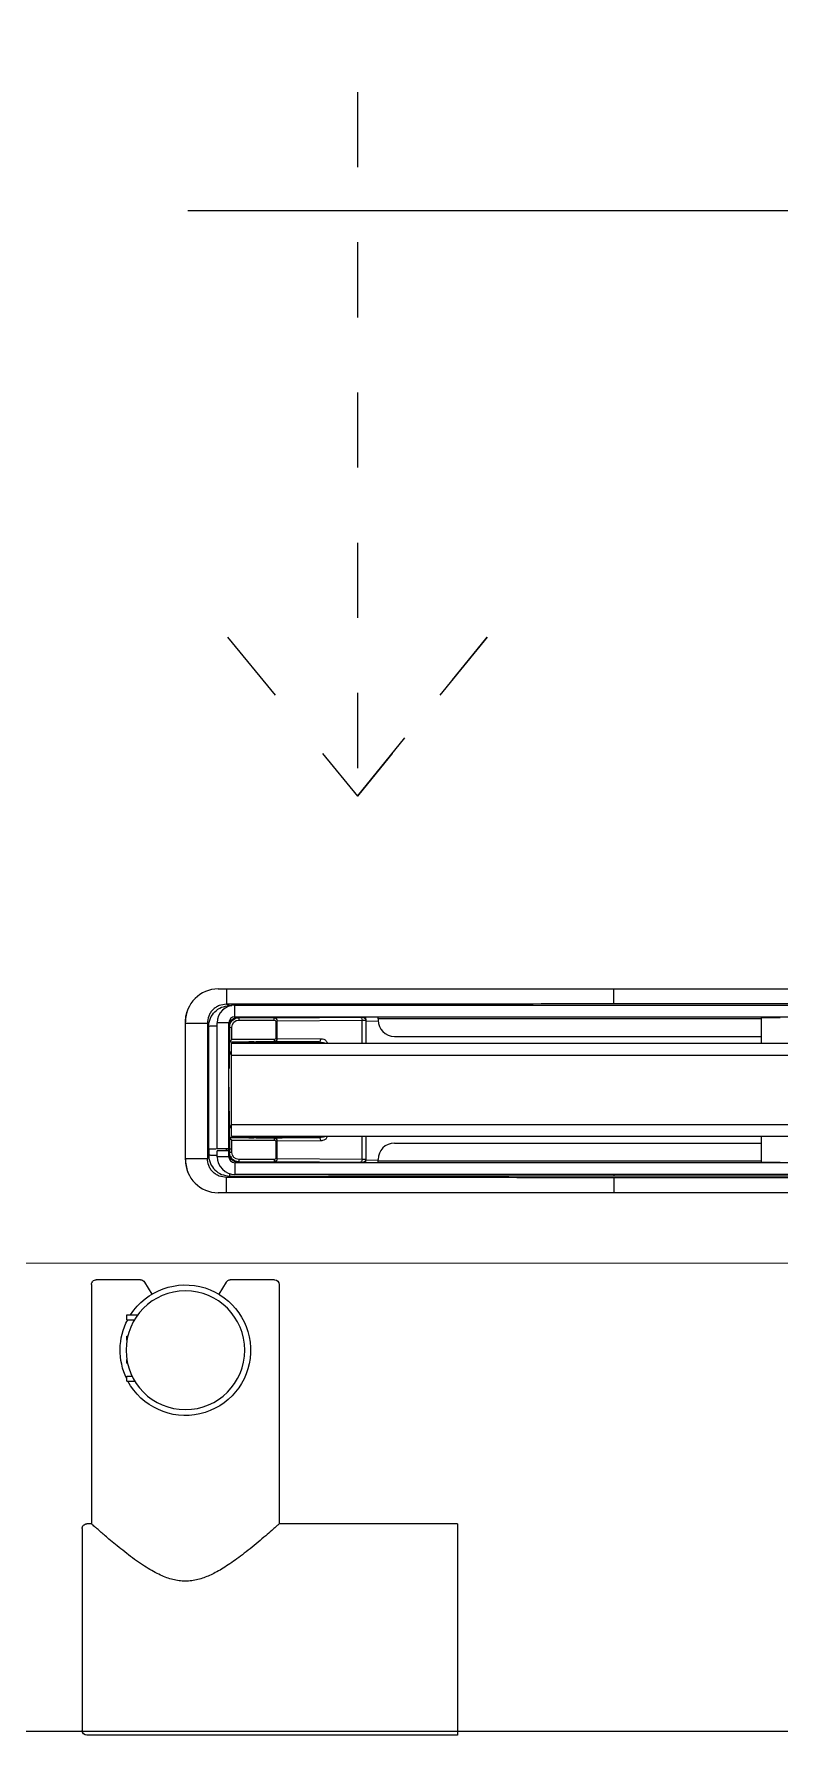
# Model space of a CAD drawing. Header units: millimetres. Extents: x 694231 to 734331, y 4486031 to 4541543.
# Drawn here: x 724952.58 to 724968.46, y 4488862.66 to 4488899.35 of the extents above; entities that cross this region are included whole.
import ezdxf

# ---------------------------------------------------------------- set-up
doc = ezdxf.new("R2010")
doc.units = ezdxf.units.MM
doc.linetypes.add('022_ATASEHIR MODERN_ABL_TASIYICI_110-120$0$HIDDEN', pattern=[9.525, 6.35, -3.175])
doc.linetypes.add('AI-Linetype-22', pattern=[3.2004, 1.6002, -1.6002])
doc.layers.add('_P3_S_Duvar_Ç', color=7, linetype='Continuous', lineweight=30)
doc.layers.add('Deko_Vitrifiye', color=135, linetype='Continuous')
doc.layers.add('Deko_Zemin Seramik5', color=155, linetype='Continuous')

# ---------------------------------------------------------------- blocks, each defined once
blk = doc.blocks.new('A$C3a43e377')
at = {"layer": 'Deko_Vitrifiye', "linetype": 'Continuous'}
for p, q in [((0, 80), (0, 1)), ((45, 80), (0, 80)), ((45, 80), (45, 42)), ((96, 42), (45, 42)), ((97, 41), (97, 31.57)), ((96.51, 30.71), (93.92, 29.15)), ((96.51, 13.29), (93.92, 14.85)), ((75.44, 9.5), (75.44, 11.19)), ((88.49, 9.5), (88.49, 11.14)), ((89.54, 9.5), (89.54, 11.85)), ((97, 12.43), (97, 3)), ((75.44, 9.5), (76.49, 9.5)), ((76.49, 9.5), (76.49, 10.61)), ((79.23, 9.5), (79.23, 9.65)), ((79.23, 9.5), (80.05, 9.5)), ((84.16, 9.5), (85.02, 9.5)), ((85.02, 9.5), (85.02, 9.72)), ((88.49, 9.5), (89.54, 9.5)), ((44, 0), (1, 0)), ((45, 2), (45, 1)), ((96, 2), (45, 2))]:
    blk.add_line(p, q, dxfattribs=at)
blk.add_circle((82, 22), 12.65, dxfattribs=at)
for centre, radius, start, end in [((96, 41), 1, 0, 90), ((82, 22), 13.91, 302.8517, 241.8522), ((96, 31.57), 1, 300.9638, 0), ((96, 12.43), 1, 0, 59.0362), ((82, 22), 13.91, 243.9761, 297.8271), ((1, 1), 1, 180, 270), ((44, 1), 1, 270, 0), ((96, 3), 1, 270, 0)]:
    blk.add_arc(centre, radius, start, end, dxfattribs=at)
at = {"layer": 'Deko_Vitrifiye', "linetype": 'Continuous', "start_tangent": (-31.698218, -35.660517), "end_tangent": (31.698229, -35.66051)}
blk.add_spline([(45, 42), (44.86, 41.84), (44.39, 41.31), (43.6, 40.41), (42.49, 39.13), (41.12, 37.51), (39.71, 35.78), (38.44, 34.15), (37.29, 32.61), (36.27, 31.12), (35.37, 29.71), (34.62, 28.38), (34.02, 27.15), (33.53, 25.94), (33.15, 24.68), (32.9, 23.35), (32.81, 21.99), (32.9, 20.65), (33.14, 19.34), (33.54, 18.04), (34.1, 16.68), (34.83, 15.23), (35.75, 13.67), (36.85, 12.02), (38.07, 10.33), (39.37, 8.65), (40.64, 7.07), (41.77, 5.71), (42.67, 4.66), (43.37, 3.86), (43.92, 3.22), (44.38, 2.71), (44.72, 2.32), (44.93, 2.08), (45, 2)], degree=3, dxfattribs=at)

msp = doc.modelspace()

# ---------------------------------------------------------------- linework, layer by layer
at = {"layer": '_P3_S_Duvar_Ç', "color": 251, "linetype": '022_ATASEHIR MODERN_ABL_TASIYICI_110-120$0$HIDDEN', "lineweight": 9, "ltscale": 3, "true_color": 0x636466}
msp.add_lwpolyline([(725504.409, 4488895.597), (725504.409, 4488035.597), (724327.2, 4488035.597), (724327.2, 4488895.597)], close=True, dxfattribs=at)
at = {"layer": 'Deko_Zemin Seramik5'}
for p, q in [((724956.497, 4488879.017), (724995.097, 4488879.017)), ((724956.67, 4488878.69), (724956.738, 4488878.662)), ((724956.738, 4488878.662), (724956.786, 4488878.662)), ((724956.854, 4488878.424), (724956.854, 4488878.674)), ((724956.854, 4488878.674), (724994.74, 4488878.674)), ((724956.854, 4488878.424), (724994.74, 4488878.424)), ((724958.076, 4488878.416), (724958.076, 4488878.424)), ((724958.204, 4488878.412), (724958.204, 4488878.424)), ((724958.205, 4488878.424), (724958.205, 4488878.411)), ((724958.255, 4488878.41), (724958.255, 4488878.424)), ((724958.654, 4488878.424), (724958.654, 4488878.41)), ((724958.704, 4488878.411), (724958.704, 4488878.424)), ((724958.705, 4488878.424), (724958.705, 4488878.412)), ((724958.835, 4488878.424), (724958.835, 4488878.416)), ((724959.646, 4488878.346), (724959.646, 4488878.424)), ((724959.904, 4488878.379), (724959.904, 4488878.424)), ((724986.665, 4488878.697), (724964.929, 4488878.697)), ((724968.109, 4488878.41), (724968.109, 4488878.424)), ((724968.449, 4488878.424), (724968.449, 4488878.41)), ((724955.797, 4488875.376), (724955.797, 4488878.317)), ((724956.266, 4488878.286), (724956.266, 4488875.408)), ((724956.294, 4488878.218), (724956.266, 4488878.286)), ((724956.297, 4488875.613), (724956.294, 4488878.218)), ((724956.724, 4488878.294), (724956.474, 4488878.294)), ((724956.474, 4488875.609), (724956.474, 4488878.294)), ((724956.724, 4488875.609), (724956.724, 4488878.294)), ((724956.737, 4488878.204), (724956.724, 4488878.217)), ((724956.724, 4488878.217), (724956.724, 4488877.749)), ((724956.737, 4488878.204), (724956.737, 4488877.893)), ((724956.737, 4488878.204), (724956.787, 4488878.204)), ((724956.787, 4488877.943), (724956.787, 4488878.204)), ((724956.924, 4488878.416), (724956.937, 4488878.404)), ((724956.924, 4488878.416), (724958.076, 4488878.416)), ((724957.69, 4488878.404), (724956.937, 4488878.404)), ((724956.937, 4488878.404), (724956.937, 4488878.354)), ((724956.937, 4488878.354), (724957.69, 4488878.354)), ((724957.69, 4488878.404), (724959.523, 4488878.415)), ((724957.69, 4488878.354), (724957.69, 4488878.404)), ((724957.724, 4488878.334), (724957.724, 4488877.962)), ((724957.724, 4488878.334), (724957.753, 4488878.334)), ((724959.564, 4488878.345), (724957.753, 4488878.334)), ((724957.753, 4488877.962), (724957.753, 4488878.334)), ((724958.076, 4488878.419), (724958.204, 4488878.419)), ((724958.205, 4488878.411), (724958.204, 4488878.412)), ((724958.255, 4488878.41), (724958.654, 4488878.41)), ((724958.704, 4488878.411), (724958.705, 4488878.411)), ((724958.705, 4488878.419), (724958.835, 4488878.419)), ((724958.705, 4488878.411), (724958.705, 4488878.412)), ((724958.835, 4488878.416), (724959.576, 4488878.416)), ((724959.523, 4488878.415), (724959.531, 4488878.414)), ((724959.531, 4488878.414), (724959.538, 4488878.41)), ((724959.538, 4488878.41), (724959.545, 4488878.403)), ((724959.545, 4488878.403), (724959.552, 4488878.395)), ((724959.552, 4488878.395), (724959.557, 4488878.384)), ((724959.557, 4488878.384), (724959.561, 4488878.372)), ((724959.561, 4488878.372), (724959.563, 4488878.359)), ((724959.563, 4488878.359), (724959.564, 4488878.345)), ((724959.564, 4488877.859), (724959.564, 4488878.345)), ((724959.576, 4488878.416), (724959.576, 4488878.416)), ((724959.641, 4488878.314), (724959.641, 4488877.999)), ((724959.646, 4488878.346), (724959.646, 4488878.315)), ((724959.646, 4488878.346), (724959.646, 4488878.346)), ((724959.908, 4488878.33), (724959.646, 4488878.326)), ((724959.904, 4488878.379), (724959.904, 4488878.355)), ((724968.079, 4488878.379), (724959.904, 4488878.379)), ((724968.079, 4488877.859), (724968.079, 4488878.41)), ((724968.079, 4488878.41), (724968.479, 4488878.41)), ((724956.724, 4488877.749), (724956.728, 4488877.745)), ((724956.724, 4488877.749), (724956.724, 4488877.749)), ((724956.728, 4488877.745), (724956.729, 4488877.743)), ((724956.729, 4488877.743), (724956.729, 4488877.376)), ((724956.737, 4488877.893), (724956.731, 4488877.887)), ((724956.731, 4488877.887), (724957.147, 4488877.887)), ((724956.731, 4488877.885), (724956.731, 4488877.713)), ((724956.819, 4488877.885), (724956.731, 4488877.885)), ((724956.731, 4488877.713), (724956.731, 4488877.326)), ((724956.731, 4488877.713), (724956.731, 4488877.713)), ((724956.779, 4488877.603), (724956.731, 4488877.713)), ((724956.779, 4488877.602), (724956.731, 4488877.713)), ((724956.737, 4488877.893), (724956.787, 4488877.943)), ((724956.737, 4488877.893), (724957.69, 4488877.893)), ((724956.779, 4488877.859), (724994.815, 4488877.859)), ((724956.779, 4488877.609), (724956.779, 4488877.859)), ((724957.69, 4488877.943), (724956.787, 4488877.943)), ((724956.83, 4488877.859), (724956.819, 4488877.885)), ((724957.152, 4488877.891), (724957.147, 4488877.887)), ((724957.264, 4488877.867), (724957.147, 4488877.867)), ((724957.252, 4488877.891), (724957.152, 4488877.891)), ((724957.253, 4488877.892), (724957.252, 4488877.891)), ((724957.252, 4488877.885), (724957.252, 4488877.891)), ((724957.252, 4488877.885), (724957.252, 4488877.891)), ((724957.253, 4488877.885), (724957.252, 4488877.885)), ((724957.253, 4488877.885), (724957.253, 4488877.892)), ((724957.303, 4488877.885), (724957.253, 4488877.885)), ((724957.272, 4488877.865), (724957.273, 4488877.865)), ((724957.273, 4488877.865), (724957.303, 4488877.865)), ((724957.697, 4488877.893), (724957.303, 4488877.893)), ((724957.303, 4488877.885), (724957.303, 4488877.893)), ((724957.702, 4488877.885), (724957.303, 4488877.885)), ((724957.303, 4488877.885), (724957.303, 4488877.865)), ((724957.303, 4488877.865), (724957.702, 4488877.865)), ((724957.69, 4488877.943), (724957.69, 4488877.893)), ((724957.697, 4488877.893), (724957.69, 4488877.893)), ((724957.702, 4488877.885), (724957.702, 4488877.893)), ((724957.752, 4488877.885), (724957.702, 4488877.885)), ((724957.702, 4488877.885), (724957.702, 4488877.865)), ((724957.702, 4488877.865), (724957.732, 4488877.865)), ((724957.724, 4488877.962), (724957.753, 4488877.962)), ((724957.732, 4488877.865), (724957.733, 4488877.865)), ((724957.863, 4488877.867), (724957.741, 4488877.867)), ((724958.641, 4488877.887), (724957.751, 4488877.892)), ((724957.752, 4488877.885), (724957.752, 4488877.892)), ((724957.753, 4488877.891), (724957.752, 4488877.892)), ((724957.753, 4488877.885), (724957.752, 4488877.885)), ((724957.753, 4488877.962), (724958.683, 4488877.957)), ((724957.753, 4488877.891), (724957.753, 4488877.885)), ((724957.857, 4488877.891), (724957.753, 4488877.891)), ((724957.753, 4488877.885), (724957.753, 4488877.891)), ((724957.862, 4488877.887), (724957.857, 4488877.891)), ((724957.862, 4488877.887), (724958.641, 4488877.887)), ((724958.479, 4488877.885), (724958.469, 4488877.859)), ((724958.641, 4488877.885), (724958.479, 4488877.885)), ((724958.641, 4488877.885), (724958.631, 4488877.859)), ((724958.641, 4488877.887), (724958.649, 4488877.888)), ((724958.649, 4488877.888), (724958.657, 4488877.892)), ((724958.657, 4488877.892), (724958.664, 4488877.899)), ((724958.664, 4488877.899), (724958.67, 4488877.907)), ((724958.67, 4488877.907), (724958.675, 4488877.918)), ((724958.675, 4488877.918), (724958.679, 4488877.93)), ((724958.679, 4488877.93), (724958.682, 4488877.943)), ((724958.682, 4488877.943), (724958.683, 4488877.957)), ((724959.646, 4488877.999), (724959.646, 4488877.859)), ((724960.254, 4488878.006), (724968.079, 4488878.006)), ((724956.724, 4488877.376), (724956.73, 4488877.376)), ((724956.731, 4488877.326), (724956.724, 4488877.326)), ((724956.779, 4488877.609), (724994.815, 4488877.609)), ((724956.779, 4488876.129), (724956.779, 4488877.609)), ((724956.724, 4488876.926), (724956.726, 4488876.926)), ((724956.725, 4488876.876), (724956.724, 4488876.876)), ((724956.724, 4488876.862), (724956.725, 4488876.862)), ((724956.726, 4488876.812), (724956.724, 4488876.812)), ((724956.726, 4488876.926), (724956.726, 4488875.824)), ((724956.726, 4488875.424), (724956.726, 4488876.812)), ((724956.724, 4488876.412), (724956.731, 4488876.412)), ((724956.73, 4488876.362), (724956.724, 4488876.362)), ((724956.729, 4488876.362), (724956.729, 4488875.995)), ((724956.731, 4488876.412), (724956.731, 4488876.025)), ((724956.728, 4488875.993), (724956.724, 4488875.989)), ((724956.724, 4488875.989), (724956.724, 4488875.522)), ((724956.724, 4488875.989), (724956.724, 4488875.989)), ((724956.729, 4488875.995), (724956.728, 4488875.993)), ((724956.731, 4488876.025), (724956.779, 4488876.136)), ((724956.731, 4488876.025), (724956.779, 4488876.135)), ((724956.731, 4488876.025), (724956.731, 4488875.853)), ((724956.731, 4488876.025), (724956.731, 4488876.025)), ((724956.731, 4488875.853), (724956.819, 4488875.853)), ((724956.779, 4488876.129), (724994.815, 4488876.129)), ((724956.779, 4488875.879), (724956.779, 4488876.129)), ((724956.779, 4488875.879), (724994.815, 4488875.879)), ((724956.819, 4488875.853), (724956.83, 4488875.879)), ((724957.147, 4488875.871), (724957.264, 4488875.871)), ((724957.273, 4488875.873), (724957.272, 4488875.873)), ((724957.303, 4488875.873), (724957.273, 4488875.873)), ((724957.702, 4488875.873), (724957.303, 4488875.873)), ((724957.303, 4488875.853), (724957.303, 4488875.873)), ((724957.732, 4488875.873), (724957.702, 4488875.873)), ((724957.702, 4488875.873), (724957.702, 4488875.853)), ((724957.733, 4488875.873), (724957.732, 4488875.873)), ((724957.741, 4488875.871), (724957.863, 4488875.871)), ((724958.469, 4488875.879), (724958.479, 4488875.853)), ((724958.479, 4488875.853), (724958.641, 4488875.853)), ((724958.631, 4488875.879), (724958.641, 4488875.853)), ((724959.564, 4488875.393), (724959.564, 4488875.879)), ((724959.646, 4488875.879), (724959.646, 4488875.739)), ((724968.079, 4488875.329), (724968.079, 4488875.879)), ((724956.297, 4488875.591), (724956.294, 4488875.476)), ((724956.297, 4488875.602), (724956.297, 4488875.613)), ((724956.299, 4488875.602), (724956.297, 4488875.613)), ((724956.297, 4488875.602), (724956.297, 4488875.591)), ((724956.299, 4488875.602), (724956.297, 4488875.591)), ((724956.299, 4488875.602), (724956.297, 4488875.602)), ((724956.724, 4488875.609), (724956.474, 4488875.609)), ((724956.724, 4488875.569), (724956.474, 4488875.569)), ((724956.474, 4488875.444), (724956.474, 4488875.569)), ((724956.673, 4488875.569), (724956.673, 4488875.605)), ((724956.779, 4488875.602), (724956.673, 4488875.602)), ((724956.726, 4488875.824), (724956.724, 4488875.824)), ((724956.724, 4488875.444), (724956.724, 4488875.569)), ((724956.724, 4488875.522), (724956.737, 4488875.534)), ((724957.147, 4488875.851), (724956.731, 4488875.851)), ((724956.731, 4488875.851), (724956.737, 4488875.845)), ((724957.69, 4488875.845), (724956.737, 4488875.845)), ((724956.787, 4488875.795), (724956.737, 4488875.845)), ((724956.737, 4488875.845), (724956.737, 4488875.534)), ((724956.787, 4488875.534), (724956.737, 4488875.534)), ((724956.787, 4488875.795), (724957.69, 4488875.795)), ((724956.787, 4488875.534), (724956.787, 4488875.795)), ((724957.147, 4488875.851), (724957.152, 4488875.847)), ((724957.152, 4488875.847), (724957.252, 4488875.847)), ((724957.252, 4488875.847), (724957.252, 4488875.853)), ((724957.252, 4488875.853), (724957.253, 4488875.853)), ((724957.252, 4488875.847), (724957.252, 4488875.853)), ((724957.252, 4488875.847), (724957.253, 4488875.846)), ((724957.253, 4488875.853), (724957.303, 4488875.853)), ((724957.253, 4488875.846), (724957.253, 4488875.853)), ((724957.303, 4488875.853), (724957.702, 4488875.853)), ((724957.303, 4488875.845), (724957.303, 4488875.853)), ((724957.303, 4488875.845), (724957.697, 4488875.845)), ((724957.69, 4488875.845), (724957.69, 4488875.795)), ((724957.69, 4488875.845), (724957.697, 4488875.845)), ((724957.702, 4488875.853), (724957.752, 4488875.853)), ((724957.702, 4488875.845), (724957.702, 4488875.853)), ((724957.724, 4488875.776), (724957.724, 4488875.404)), ((724957.753, 4488875.776), (724957.724, 4488875.776)), ((724957.751, 4488875.846), (724958.641, 4488875.851)), ((724957.752, 4488875.846), (724957.752, 4488875.853)), ((724957.752, 4488875.853), (724957.753, 4488875.853)), ((724957.752, 4488875.846), (724957.753, 4488875.847)), ((724957.753, 4488875.853), (724957.753, 4488875.847)), ((724957.753, 4488875.847), (724957.753, 4488875.853)), ((724957.753, 4488875.847), (724957.857, 4488875.847)), ((724958.683, 4488875.781), (724957.753, 4488875.776)), ((724957.753, 4488875.404), (724957.753, 4488875.776)), ((724957.857, 4488875.847), (724957.862, 4488875.851)), ((724958.641, 4488875.851), (724957.862, 4488875.851)), ((724958.649, 4488875.85), (724958.641, 4488875.851)), ((724958.657, 4488875.846), (724958.649, 4488875.85)), ((724958.664, 4488875.839), (724958.657, 4488875.846)), ((724958.67, 4488875.831), (724958.664, 4488875.839)), ((724958.675, 4488875.82), (724958.67, 4488875.831)), ((724958.679, 4488875.808), (724958.675, 4488875.82)), ((724958.682, 4488875.795), (724958.679, 4488875.808)), ((724958.683, 4488875.781), (724958.682, 4488875.795)), ((724959.641, 4488875.739), (724959.641, 4488875.422)), ((724960.254, 4488875.732), (724968.079, 4488875.732)), ((724956.294, 4488875.476), (724956.266, 4488875.408)), ((724956.724, 4488875.444), (724956.474, 4488875.444)), ((724956.724, 4488875.424), (724956.726, 4488875.424)), ((724994.74, 4488875.314), (724956.854, 4488875.314)), ((724956.854, 4488875.314), (724956.854, 4488875.064)), ((724956.937, 4488875.334), (724956.924, 4488875.322)), ((724958.076, 4488875.322), (724956.924, 4488875.322)), ((724957.69, 4488875.384), (724956.937, 4488875.384)), ((724956.937, 4488875.384), (724956.937, 4488875.334)), ((724956.937, 4488875.334), (724957.69, 4488875.334)), ((724957.69, 4488875.384), (724957.69, 4488875.334)), ((724959.523, 4488875.323), (724957.69, 4488875.334)), ((724957.753, 4488875.404), (724957.724, 4488875.404)), ((724957.753, 4488875.404), (724959.564, 4488875.393)), ((724958.076, 4488875.314), (724958.076, 4488875.322)), ((724958.204, 4488875.319), (724958.076, 4488875.319)), ((724958.204, 4488875.326), (724958.205, 4488875.327)), ((724958.204, 4488875.314), (724958.204, 4488875.326)), ((724958.205, 4488875.327), (724958.205, 4488875.314)), ((724958.654, 4488875.328), (724958.255, 4488875.328)), ((724958.255, 4488875.314), (724958.255, 4488875.328)), ((724958.654, 4488875.328), (724958.654, 4488875.314)), ((724958.705, 4488875.327), (724958.704, 4488875.327)), ((724958.704, 4488875.314), (724958.704, 4488875.327)), ((724958.705, 4488875.326), (724958.705, 4488875.327)), ((724958.705, 4488875.326), (724958.705, 4488875.314)), ((724958.835, 4488875.319), (724958.705, 4488875.319)), ((724959.576, 4488875.322), (724958.835, 4488875.322)), ((724958.835, 4488875.322), (724958.835, 4488875.314)), ((724959.531, 4488875.324), (724959.523, 4488875.323)), ((724959.538, 4488875.328), (724959.531, 4488875.324)), ((724959.545, 4488875.335), (724959.538, 4488875.328)), ((724959.552, 4488875.343), (724959.545, 4488875.335)), ((724959.557, 4488875.354), (724959.552, 4488875.343)), ((724959.561, 4488875.366), (724959.557, 4488875.354)), ((724959.563, 4488875.379), (724959.561, 4488875.366)), ((724959.564, 4488875.393), (724959.563, 4488875.379)), ((724959.576, 4488875.322), (724959.576, 4488875.322)), ((724959.646, 4488875.422), (724959.646, 4488875.392)), ((724959.646, 4488875.392), (724959.646, 4488875.392)), ((724959.646, 4488875.314), (724959.646, 4488875.392)), ((724959.904, 4488875.364), (724959.646, 4488875.367)), ((724959.904, 4488875.359), (724959.904, 4488875.383)), ((724959.904, 4488875.314), (724959.904, 4488875.359)), ((724959.904, 4488875.359), (724968.079, 4488875.359)), ((724968.079, 4488875.329), (724968.479, 4488875.329)), ((724968.109, 4488875.314), (724968.109, 4488875.329)), ((724968.449, 4488875.329), (724968.449, 4488875.314)), ((724956.67, 4488875.003), (724956.738, 4488875.032)), ((724994.74, 4488875.064), (724956.854, 4488875.064)), ((724986.665, 4488874.996), (724964.929, 4488874.996)), ((724995.097, 4488874.676), (724956.497, 4488874.676))]:
    msp.add_line(p, q, dxfattribs=at)
msp.add_lwpolyline([(724935.798, 4489020.596), (724935.798, 4488863.208), (725015.796, 4488863.208), (725015.796, 4489045.596)], dxfattribs=at)
msp.add_lwpolyline([(724945.798, 4489020.596), (724945.798, 4488875.184, 0.414145), (724947.797, 4488873.184), (725003.797, 4488873.169, 0.414282), (725005.797, 4488875.169), (725005.797, 4489020.596)], format="xyb", close=True, dxfattribs=at)
at = {"layer": 'Deko_Zemin Seramik5', "linetype": 'AI-Linetype-22'}
for points in [[(724959.465, 4488898.124), (724959.465, 4488883.124), (724962.232, 4488886.514)], [(724956.697, 4488886.514), (724959.465, 4488883.124)], [(724962.232, 4488886.514), (724959.465, 4488883.124)]]:
    msp.add_lwpolyline(points, dxfattribs=at)
at = {"layer": 'Deko_Zemin Seramik5'}
for centre, radius, start, end in [((724956.497, 4488878.317), 0.7, 90, 180), ((724956.854, 4488878.294), 0.38, 90, 180), ((724956.854, 4488878.294), 0.13, 90, 180), ((724959.576, 4488878.346), 0.07, 0.0011, 90.0011), ((724960.253, 4488878.355), 0.349, 180.1094, 270.109), ((724957.272, 4488877.885), 0.02, 179.9989, 269.9989), ((724957.273, 4488877.885), 0.02, 179.9989, 269.9989), ((724957.732, 4488877.885), 0.02, 270.0011, 0.0011), ((724957.733, 4488877.885), 0.02, 270.0011, 0.0011), ((724957.272, 4488875.853), 0.02, 90.0011, 180.0011), ((724957.273, 4488875.853), 0.02, 90.0011, 180.0011), ((724957.732, 4488875.853), 0.02, 359.9989, 89.9989), ((724957.733, 4488875.853), 0.02, 359.9989, 89.9989), ((724960.253, 4488875.383), 0.349, 89.891, 179.8906), ((724956.497, 4488875.376), 0.7, 180, 270), ((724956.854, 4488875.444), 0.38, 180, 270), ((724956.854, 4488875.444), 0.13, 180, 270), ((724959.576, 4488875.392), 0.07, 269.9989, 359.9989)]:
    msp.add_arc(centre, radius, start, end, dxfattribs=at)
at = {"layer": 'Deko_Zemin Seramik5', "extrusion": (0, 0, -1)}
for centre, major_axis, ratio, start_param, end_param in [((724956.924, 4488878.216), (0.141, -0.141), 0.999924, 2.356233, 3.926953), ((724956.937, 4488878.204), (0.141, -0.141), 0.999962, 2.356233, 3.926953), ((724956.937, 4488878.204), (0.106, -0.106), 0.999924, 2.356233, 3.926953), ((724957.689, 4488878.334), (0.0004, -0.07), 0.905934, 3.152379, 4.716116), ((724957.689, 4488878.334), (0.034, 0.0002), 0.587778, 4.723176, 6.286912), ((724958.255, 4488878.411), (0.05, 0), 0.008727, 1.570796, 3.132866), ((724958.654, 4488878.411), (0.05, 0), 0.008727, 0.008727, 1.570788), ((724959.446, 4488878.416), (0.13, 0), 0.008727, 0.556158, 0.942478), ((724959.446, 4488878.416), (0.13, 0), 0.008727, 0, 0.556158), ((724959.446, 4488878.346), (0.2, 0), 0.005672, 0, 0.942478), ((724959.576, 4488878.346), (0, -0.07), 0.999962, 3.141593, 4.712389), ((724959.446, 4488878.315), (0.2, 0), 0.003491, 0, 0.224925), ((724956.731, 4488877.857), (0, -0.03), 0.008727, 2.826774, 3.132866), ((724956.831, 4488877.857), (0.0131, -0.03), 0.008001, 3.459897, 4.715874), ((724957.147, 4488877.857), (0, -0.03), 0.008727, 1.570796, 3.132866), ((724957.303, 4488877.892), (0.05, 0), 0.008727, 3.150319, 4.712389), ((724957.689, 4488877.963), (-0.034, 0.0002), 0.587778, 3.137866, 4.701602), ((724957.689, 4488877.963), (-0.0004, -0.07), 0.905934, 4.708662, 6.272399), ((724957.697, 4488877.963), (-0.119, 0.001), 0.587778, 4.660645, 4.701602), ((724957.702, 4488877.892), (0.05, 0), 0.008727, 6.060863, 6.274459), ((724957.862, 4488877.857), (0, -0.03), 0.008727, 3.150319, 4.712389), ((724958.468, 4488877.857), (-0.0125, -0.03), 0.00806, 1.567451, 2.823429), ((724958.629, 4488877.857), (-0.0125, -0.03), 0.00806, 3.453066, 4.709044), ((724958.64, 4488877.857), (0.138, 0), 0.217963, 4.721116, 6.283185), ((724959.446, 4488877.999), (0.2, 0), 0.003491, 6.05826, 6.283185), ((724956.73, 4488877.326), (0, -0.05), 0.008727, 3.141593, 4.712389), ((724956.73, 4488876.412), (0, -0.05), 0.008727, 4.712389, 6.283185), ((724956.831, 4488875.881), (-0.0131, -0.03), 0.008001, 4.708904, 5.964881), ((724957.147, 4488875.881), (0, -0.03), 0.008727, 0.008727, 1.570796), ((724957.862, 4488875.881), (0, -0.03), 0.008727, 4.712389, 6.274459), ((724958.468, 4488875.881), (0.0125, -0.03), 0.00806, 0.318164, 1.574141), ((724958.629, 4488875.881), (0.0125, -0.03), 0.00806, 4.715734, 5.971712), ((724958.64, 4488875.881), (0.138, 0), 0.217963, 0, 1.56207), ((724956.724, 4488875.724), (0.1, 0), 0.999962, 4.712389, 5.294728), ((724956.924, 4488875.522), (0.141, 0.141), 0.999924, 2.356233, 3.926953), ((724956.726, 4488875.724), (0.1, 0), 0.999962, 4.712389, 5.273014), ((724956.731, 4488875.881), (0, -0.03), 0.008727, 0.008727, 0.314819), ((724956.937, 4488875.534), (-0.141, -0.141), 0.999962, 5.497825, 7.068545), ((724956.937, 4488875.534), (0.106, 0.106), 0.999924, 2.356233, 3.926953), ((724957.303, 4488875.846), (0.05, 0), 0.008727, 1.570796, 3.132866), ((724957.689, 4488875.775), (0.0004, -0.07), 0.905934, 3.152379, 4.716116), ((724957.689, 4488875.775), (-0.034, -0.0002), 0.587778, 1.581583, 3.145319), ((724957.697, 4488875.775), (-0.119, -0.001), 0.587778, 1.581583, 1.62254), ((724957.702, 4488875.846), (0.05, 0), 0.008727, 0.008727, 0.222322), ((724959.446, 4488875.739), (0.2, 0), 0.003491, 0, 0.224925), ((724956.724, 4488875.524), (0.1, 0), 0.999962, 0.988457, 1.570796), ((724956.726, 4488875.524), (0.1, 0), 0.999962, 1.010172, 1.570796), ((724957.689, 4488875.404), (0.034, -0.0002), 0.587778, 6.279459, 7.843195), ((724957.689, 4488875.404), (-0.0004, -0.07), 0.905934, 4.708662, 6.272399), ((724958.255, 4488875.327), (0.05, 0), 0.008727, 3.150319, 4.712389), ((724958.654, 4488875.327), (0.05, 0), 0.008727, 4.712397, 6.274459), ((724959.446, 4488875.322), (0.13, 0), 0.008727, 5.340708, 6.283185), ((724959.446, 4488875.392), (0.2, 0), 0.005672, 5.340708, 6.283185), ((724959.576, 4488875.392), (0, 0.07), 0.999962, 1.570796, 3.141593), ((724959.446, 4488875.422), (0.2, 0), 0.003491, 6.05826, 6.283185)]:
    msp.add_ellipse(centre, major_axis=major_axis, ratio=ratio, start_param=start_param, end_param=end_param, dxfattribs=at)
at = {"layer": 'Deko_Zemin Seramik5'}
for points, knots in [([(724956.67, 4488879.017), (724956.67, 4488879.008), (724956.67, 4488878.939), (724956.67, 4488878.829), (724956.67, 4488878.718), (724956.67, 4488878.699), (724956.67, 4488878.69)], [0, 0, 0, 0, 0.046125, 0.371812, 0.697499, 1, 1, 1, 1]), ([(724964.929, 4488878.697), (724964.929, 4488878.704), (724964.929, 4488878.716), (724964.929, 4488878.791), (724964.929, 4488878.897), (724964.929, 4488878.978), (724964.929, 4488879.017)], [0, 0, 0, 0, 0.240773, 0.5, 0.759227, 1, 1, 1, 1]), ([(724955.797, 4488878.286), (724955.799, 4488878.337), (724955.803, 4488878.441), (724955.837, 4488878.541), (724955.854, 4488878.592)], [0, 0, 0, 0, 0.487973, 1, 1, 1, 1]), ([(724956.67, 4488878.69), (724956.619, 4488878.685), (724956.54, 4488878.677), (724956.445, 4488878.627), (724956.38, 4488878.575), (724956.329, 4488878.511), (724956.279, 4488878.416), (724956.271, 4488878.337), (724956.266, 4488878.286)], [0, 0, 0, 0, 0.2432, 0.372242, 0.500235, 0.628741, 0.757585, 1, 1, 1, 1]), ([(724956.294, 4488878.218), (724956.296, 4488878.248), (724956.3, 4488878.308), (724956.337, 4488878.419), (724956.419, 4488878.538), (724956.564, 4488878.64), (724956.68, 4488878.655), (724956.738, 4488878.662)], [0, 0, 0, 0, 0.131583, 0.258869, 0.502349, 0.746602, 1, 1, 1, 1]), ([(724964.929, 4488878.697), (724964.011, 4488878.697), (724962.176, 4488878.696), (724959.424, 4488878.691), (724957.588, 4488878.69), (724956.67, 4488878.69)], [0, 0, 0, 0, 0.333309, 0.666691, 1, 1, 1, 1]), ([(724955.797, 4488878.286), (724955.854, 4488878.286), (724955.973, 4488878.286), (724956.128, 4488878.286), (724956.238, 4488878.286), (724956.257, 4488878.286), (724956.266, 4488878.286)], [0, 0, 0, 0, 0.240773, 0.5, 0.759227, 1, 1, 1, 1]), ([(724956.474, 4488878.224), (724956.452, 4488878.224), (724956.388, 4488878.223), (724956.318, 4488878.221), (724956.302, 4488878.219), (724956.294, 4488878.218)], [0, 0, 0, 0, 0.203106, 0.616225, 1, 1, 1, 1]), ([(724957.702, 4488877.893), (724957.704, 4488877.893), (724957.707, 4488877.893), (724957.711, 4488877.893), (724957.715, 4488877.893), (724957.718, 4488877.893), (724957.722, 4488877.893), (724957.726, 4488877.894), (724957.729, 4488877.894), (724957.733, 4488877.894), (724957.736, 4488877.894), (724957.739, 4488877.893), (724957.742, 4488877.893), (724957.744, 4488877.893), (724957.746, 4488877.893), (724957.748, 4488877.893), (724957.749, 4488877.892), (724957.75, 4488877.892), (724957.751, 4488877.892), (724957.751, 4488877.892)], [0, 0, 0, 0, 0.088931, 0.133744, 0.178889, 0.239717, 0.301103, 0.363225, 0.425932, 0.487498, 0.549657, 0.628438, 0.676138, 0.716924, 0.791599, 0.855857, 0.916916, 0.958389, 1, 1, 1, 1]), ([(724958.683, 4488877.957), (724958.696, 4488877.956), (724958.727, 4488877.954), (724958.769, 4488877.937), (724958.8, 4488877.911), (724958.814, 4488877.886), (724958.819, 4488877.868), (724958.819, 4488877.859), (724958.819, 4488877.857)], [0, 0, 0, 0, 0.227061, 0.547359, 0.742173, 0.87064, 0.964461, 1, 1, 1, 1]), ([(724956.726, 4488876.926), (724956.726, 4488876.924), (724956.726, 4488876.921), (724956.726, 4488876.916), (724956.726, 4488876.911), (724956.726, 4488876.907), (724956.726, 4488876.903), (724956.726, 4488876.899), (724956.726, 4488876.894), (724956.725, 4488876.89), (724956.725, 4488876.887), (724956.725, 4488876.885), (724956.725, 4488876.883), (724956.725, 4488876.881), (724956.725, 4488876.879), (724956.725, 4488876.878), (724956.725, 4488876.877), (724956.725, 4488876.876), (724956.725, 4488876.876), (724956.725, 4488876.876)], [0, 0, 0, 0, 0.069997, 0.140858, 0.193797, 0.247107, 0.30099, 0.355659, 0.461433, 0.515705, 0.570376, 0.623127, 0.676244, 0.730516, 0.785188, 0.837939, 0.891056, 0.945328, 1, 1, 1, 1]), ([(724956.725, 4488876.862), (724956.725, 4488876.862), (724956.725, 4488876.862), (724956.725, 4488876.861), (724956.725, 4488876.86), (724956.725, 4488876.859), (724956.725, 4488876.857), (724956.725, 4488876.856), (724956.725, 4488876.853), (724956.725, 4488876.851), (724956.725, 4488876.848), (724956.726, 4488876.845), (724956.726, 4488876.842), (724956.726, 4488876.837), (724956.726, 4488876.832), (724956.726, 4488876.827), (724956.726, 4488876.822), (724956.726, 4488876.817), (724956.726, 4488876.814), (724956.726, 4488876.812)], [0, 0, 0, 0, 0.052751, 0.105868, 0.160141, 0.214812, 0.267755, 0.321067, 0.374953, 0.429625, 0.482566, 0.535878, 0.589763, 0.644434, 0.75059, 0.804473, 0.859142, 0.929139, 1, 1, 1, 1]), ([(724958.819, 4488875.881), (724958.819, 4488875.879), (724958.819, 4488875.87), (724958.814, 4488875.852), (724958.8, 4488875.827), (724958.769, 4488875.801), (724958.727, 4488875.784), (724958.696, 4488875.782), (724958.683, 4488875.781)], [0, 0, 0, 0, 0.035539, 0.12936, 0.257827, 0.452641, 0.772939, 1, 1, 1, 1]), ([(724956.455, 4488875.602), (724956.423, 4488875.602), (724956.355, 4488875.602), (724956.309, 4488875.602), (724956.3, 4488875.602), (724956.299, 4488875.602)], [0, 0, 0, 0, 0.411817, 0.875121, 1, 1, 1, 1]), ([(724957.751, 4488875.846), (724957.751, 4488875.846), (724957.749, 4488875.846), (724957.742, 4488875.845), (724957.73, 4488875.844), (724957.716, 4488875.845), (724957.706, 4488875.845), (724957.702, 4488875.845)], [0, 0, 0, 0, 0.083349, 0.324015, 0.573987, 0.820833, 1, 1, 1, 1]), ([(724955.797, 4488875.408), (724955.854, 4488875.408), (724955.973, 4488875.408), (724956.128, 4488875.408), (724956.238, 4488875.408), (724956.257, 4488875.408), (724956.266, 4488875.408)], [0, 0, 0, 0, 0.240773, 0.5, 0.759227, 1, 1, 1, 1]), ([(724955.797, 4488875.408), (724955.799, 4488875.357), (724955.803, 4488875.257), (724955.834, 4488875.162), (724955.85, 4488875.115)], [0, 0, 0, 0, 0.510669, 1, 1, 1, 1]), ([(724956.67, 4488875.003), (724956.619, 4488875.008), (724956.54, 4488875.016), (724956.445, 4488875.066), (724956.38, 4488875.118), (724956.329, 4488875.182), (724956.279, 4488875.277), (724956.271, 4488875.356), (724956.266, 4488875.408)], [0, 0, 0, 0, 0.2432, 0.372242, 0.500235, 0.628741, 0.757585, 1, 1, 1, 1]), ([(724956.294, 4488875.476), (724956.296, 4488875.445), (724956.3, 4488875.386), (724956.337, 4488875.275), (724956.419, 4488875.155), (724956.564, 4488875.053), (724956.68, 4488875.039), (724956.738, 4488875.032)], [0, 0, 0, 0, 0.131583, 0.258869, 0.502349, 0.746602, 1, 1, 1, 1]), ([(724956.474, 4488875.469), (724956.452, 4488875.469), (724956.388, 4488875.47), (724956.318, 4488875.473), (724956.302, 4488875.475), (724956.294, 4488875.476)], [0, 0, 0, 0, 0.203106, 0.616225, 1, 1, 1, 1]), ([(724964.929, 4488874.996), (724964.011, 4488874.996), (724962.176, 4488874.997), (724959.424, 4488875.002), (724957.588, 4488875.003), (724956.67, 4488875.003)], [0, 0, 0, 0, 0.333309, 0.666691, 1, 1, 1, 1]), ([(724956.67, 4488874.676), (724956.67, 4488874.685), (724956.67, 4488874.754), (724956.67, 4488874.864), (724956.67, 4488874.976), (724956.67, 4488874.994), (724956.67, 4488875.003)], [0, 0, 0, 0, 0.046125, 0.371812, 0.697499, 1, 1, 1, 1]), ([(724956.738, 4488875.087), (724956.738, 4488875.078), (724956.738, 4488875.042), (724956.738, 4488875.036), (724956.738, 4488875.032)], [0, 0, 0, 0, 0.237295, 1, 1, 1, 1]), ([(724956.738, 4488875.032), (724956.936, 4488875.032), (724957.345, 4488875.032), (724957.983, 4488875.032), (724958.595, 4488875.032), (724959.148, 4488875.033), (724959.656, 4488875.033), (724960.206, 4488875.034), (724960.811, 4488875.034), (724961.418, 4488875.035), (724961.971, 4488875.035), (724962.449, 4488875.036), (724962.916, 4488875.036), (724963.391, 4488875.036), (724963.9, 4488875.037), (724964.409, 4488875.037), (724964.752, 4488875.037), (724964.929, 4488875.037)], [0, 0, 0, 0, 0.072247, 0.150112, 0.233598, 0.296378, 0.352507, 0.419655, 0.497824, 0.574062, 0.642126, 0.700446, 0.749022, 0.81343, 0.874341, 0.935189, 1, 1, 1, 1]), ([(724964.929, 4488875.064), (724964.929, 4488875.062), (724964.929, 4488875.042), (724964.929, 4488875.039), (724964.929, 4488875.037)], [0, 0, 0, 0, 0.070207, 1, 1, 1, 1]), ([(724964.929, 4488875.037), (724965.294, 4488875.037), (724969.893, 4488875.037), (724968.726, 4488875.037), (724973.68, 4488875.037), (724986.115, 4488875.037), (724989.949, 4488875.037), (724986.665, 4488875.037)], [0, 0, 0, 0, 0.020648, 0.260324, 0.5, 0.619838, 1, 1, 1, 1]), ([(724964.929, 4488874.996), (724964.929, 4488874.99), (724964.929, 4488874.977), (724964.929, 4488874.902), (724964.929, 4488874.796), (724964.929, 4488874.715), (724964.929, 4488874.676)], [0, 0, 0, 0, 0.240773, 0.5, 0.759227, 1, 1, 1, 1])]:
    msp.add_open_spline(points, degree=3, knots=knots, dxfattribs=at)

# ---------------------------------------------------------------- block references
at = {"xscale": -0.1000000000000001, "yscale": 0.1000000000000001, "zscale": 0.1000000000000001, "rotation": 270}
msp.add_blockref('A$C3a43e377', (724953.597, 4488863.121), dxfattribs=at)

doc.saveas('drawing.dxf')
